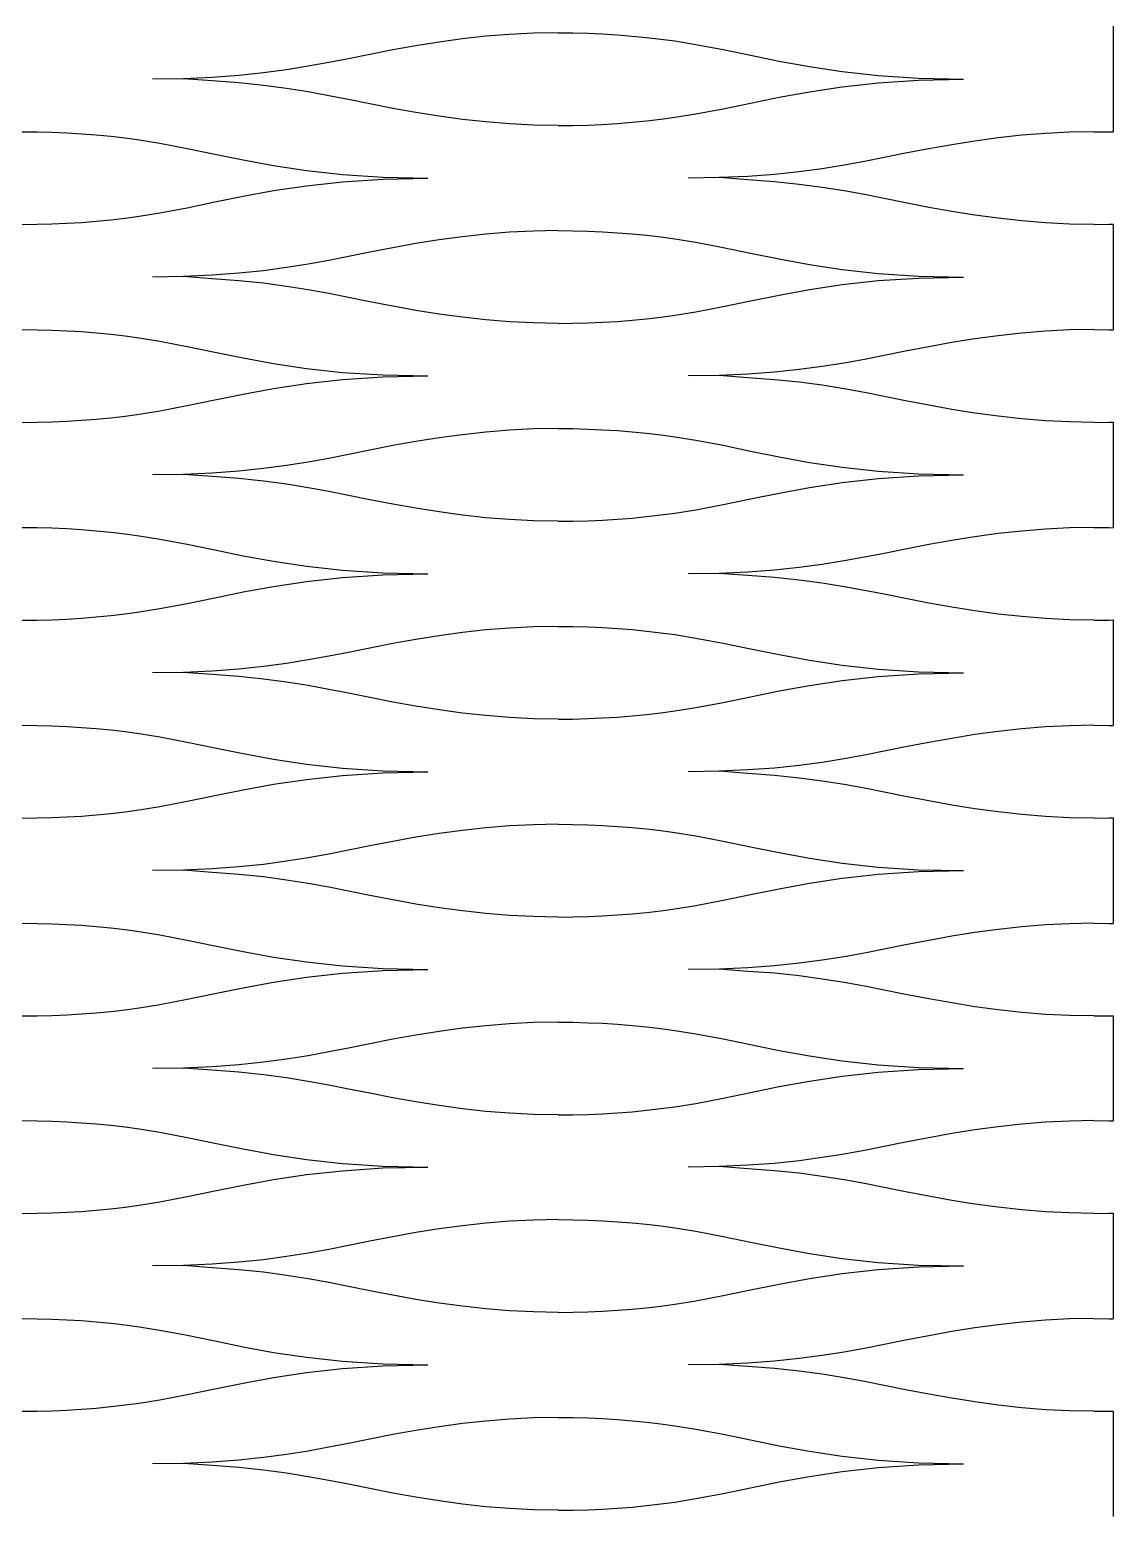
# Model space of a CAD drawing. Extents: x -52 to 52, y -74 to 74.
# Drawn here: x 26.18 to 52.47, y -36.59 to -0.6 of the extents above; entities that cross this region are included whole.
import ezdxf

# ---------------------------------------------------------------- set-up
doc = ezdxf.new("R2010")
doc.units = 0
doc.header["$MEASUREMENT"] = 0
doc.layers.get('0').update_dxf_attribs({"linetype": 'CONTINUOUS'})

msp = doc.modelspace()

# ---------------------------------------------------------------- linework, layer by layer
for p, q in [((37.826, -0.716), (37.251, -0.763)), ((38.408, -0.687), (37.826, -0.716)), ((39, -0.677), (38.408, -0.687)), ((39, -0.677), (39.361, -0.68)), ((39.361, -0.68), (39.722, -0.689)), ((39.722, -0.689), (40.082, -0.705)), ((40.082, -0.705), (40.44, -0.726)), ((52.473, -0.52), (52.473, -3.082)), ((35.554, -0.992), (34.993, -1.092)), ((36.117, -0.903), (35.554, -0.992)), ((36.682, -0.826), (36.117, -0.903)), ((37.251, -0.763), (36.682, -0.826)), ((40.44, -0.726), (40.795, -0.755)), ((40.795, -0.755), (41.146, -0.789)), ((41.146, -0.789), (41.494, -0.829)), ((41.494, -0.829), (41.837, -0.876)), ((41.837, -0.876), (42.341, -0.958)), ((42.341, -0.958), (43.004, -1.084)), ((33.439, -1.4), (32.939, -1.49)), ((33.917, -1.306), (33.439, -1.4)), ((34.431, -1.201), (33.917, -1.306)), ((34.993, -1.092), (34.431, -1.201)), ((43.004, -1.084), (43.672, -1.221)), ((43.672, -1.221), (44.364, -1.362)), ((44.364, -1.362), (45.099, -1.497)), ((29.913, -1.791), (29.161, -1.802)), ((30.608, -1.76), (29.913, -1.791)), ((30.608, -1.843), (29.913, -1.791)), ((31.252, -1.711), (30.608, -1.76)), ((31.852, -1.649), (31.252, -1.711)), ((32.412, -1.574), (31.852, -1.649)), ((32.939, -1.49), (32.412, -1.574)), ((45.099, -1.497), (45.895, -1.617)), ((45.895, -1.617), (46.771, -1.714)), ((46.771, -1.714), (47.746, -1.778)), ((47.746, -1.778), (48.839, -1.802)), ((31.252, -1.892), (30.608, -1.843)), ((31.852, -1.954), (31.252, -1.892)), ((32.412, -2.029), (31.852, -1.954)), ((32.939, -2.113), (32.412, -2.029)), ((33.439, -2.203), (32.939, -2.113)), ((44.364, -2.241), (45.099, -2.106)), ((45.099, -2.106), (45.895, -1.986)), ((45.895, -1.986), (46.771, -1.889)), ((46.771, -1.889), (47.746, -1.825)), ((47.746, -1.825), (48.839, -1.802)), ((33.917, -2.297), (33.439, -2.203)), ((34.431, -2.402), (33.917, -2.297)), ((34.993, -2.511), (34.431, -2.402)), ((35.554, -2.611), (34.993, -2.511)), ((43.004, -2.519), (43.672, -2.382)), ((43.672, -2.382), (44.364, -2.241)), ((36.117, -2.7), (35.554, -2.611)), ((36.682, -2.777), (36.117, -2.7)), ((37.251, -2.84), (36.682, -2.777)), ((37.826, -2.887), (37.251, -2.84)), ((40.082, -2.898), (40.44, -2.876)), ((40.44, -2.876), (40.795, -2.848)), ((40.795, -2.848), (41.146, -2.814)), ((41.146, -2.814), (41.494, -2.774)), ((41.494, -2.774), (41.837, -2.727)), ((41.837, -2.727), (42.341, -2.645)), ((42.341, -2.645), (43.004, -2.519)), ((26, -3.076), (26.361, -3.079)), ((26.361, -3.079), (26.722, -3.089)), ((26.722, -3.089), (27.082, -3.104)), ((27.082, -3.104), (27.44, -3.126)), ((27.44, -3.126), (27.795, -3.154)), ((27.795, -3.154), (28.146, -3.188)), ((28.146, -3.188), (28.494, -3.229)), ((28.494, -3.229), (28.837, -3.276)), ((38.408, -2.916), (37.826, -2.887)), ((39, -2.926), (38.408, -2.916)), ((39, -2.926), (39.361, -2.923)), ((39.361, -2.923), (39.722, -2.914)), ((39.722, -2.914), (40.082, -2.898)), ((49.682, -3.225), (49.117, -3.302)), ((50.251, -3.163), (49.682, -3.225)), ((50.826, -3.116), (50.251, -3.163)), ((51.408, -3.087), (50.826, -3.116)), ((52, -3.076), (51.408, -3.087)), ((52, -3.076), (52.361, -3.079)), ((52.361, -3.079), (52.473, -3.082)), ((28.837, -3.276), (29.341, -3.357)), ((29.341, -3.357), (30.004, -3.483)), ((30.004, -3.483), (30.672, -3.621)), ((47.993, -3.491), (47.431, -3.6)), ((48.554, -3.391), (47.993, -3.491)), ((49.117, -3.302), (48.554, -3.391)), ((30.672, -3.621), (31.364, -3.762)), ((31.364, -3.762), (32.099, -3.896)), ((32.099, -3.896), (32.895, -4.017)), ((45.939, -3.89), (45.412, -3.974)), ((46.439, -3.799), (45.939, -3.89)), ((46.917, -3.705), (46.439, -3.799)), ((47.431, -3.6), (46.917, -3.705)), ((32.895, -4.017), (33.771, -4.113)), ((32.895, -4.386), (33.771, -4.289)), ((33.771, -4.113), (34.746, -4.178)), ((33.771, -4.289), (34.746, -4.225)), ((34.746, -4.178), (35.839, -4.201)), ((34.746, -4.225), (35.839, -4.201)), ((42.913, -4.19), (42.161, -4.201)), ((43.608, -4.159), (42.913, -4.19)), ((43.608, -4.243), (42.913, -4.19)), ((44.252, -4.111), (43.608, -4.159)), ((44.252, -4.291), (43.608, -4.243)), ((44.852, -4.048), (44.252, -4.111)), ((44.852, -4.354), (44.252, -4.291)), ((45.412, -3.974), (44.852, -4.048)), ((30.672, -4.781), (31.364, -4.641)), ((31.364, -4.641), (32.099, -4.506)), ((32.099, -4.506), (32.895, -4.386)), ((45.412, -4.429), (44.852, -4.354)), ((45.939, -4.513), (45.412, -4.429)), ((46.439, -4.603), (45.939, -4.513)), ((46.917, -4.697), (46.439, -4.603)), ((29.341, -5.045), (30.004, -4.919)), ((30.004, -4.919), (30.672, -4.781)), ((47.431, -4.802), (46.917, -4.697)), ((47.993, -4.911), (47.431, -4.802)), ((48.554, -5.011), (47.993, -4.911)), ((49.117, -5.1), (48.554, -5.011)), ((26, -5.326), (26.361, -5.323)), ((26.361, -5.323), (26.722, -5.314)), ((26.722, -5.314), (27.082, -5.298)), ((27.082, -5.298), (27.44, -5.276)), ((27.44, -5.276), (27.795, -5.248)), ((27.795, -5.248), (28.146, -5.214)), ((28.146, -5.214), (28.494, -5.173)), ((28.494, -5.173), (28.837, -5.127)), ((28.837, -5.127), (29.341, -5.045)), ((49.682, -5.177), (49.117, -5.1)), ((50.251, -5.24), (49.682, -5.177)), ((50.826, -5.286), (50.251, -5.24)), ((51.408, -5.316), (50.826, -5.286)), ((52, -5.326), (51.408, -5.316)), ((52, -5.326), (52.361, -5.323)), ((52.361, -5.323), (52.473, -5.32)), ((52.473, -5.32), (52.473, -7.882)), ((36.117, -5.702), (35.554, -5.791)), ((36.682, -5.625), (36.117, -5.702)), ((37.251, -5.563), (36.682, -5.625)), ((37.826, -5.516), (37.251, -5.563)), ((38.408, -5.487), (37.826, -5.516)), ((39, -5.476), (38.408, -5.487)), ((39, -5.476), (39.361, -5.479)), ((39.361, -5.479), (39.722, -5.489)), ((39.722, -5.489), (40.082, -5.504)), ((40.082, -5.504), (40.44, -5.526)), ((40.44, -5.526), (40.795, -5.554)), ((40.795, -5.554), (41.146, -5.588)), ((41.146, -5.588), (41.494, -5.629)), ((41.494, -5.629), (41.837, -5.676)), ((41.837, -5.676), (42.341, -5.757)), ((42.341, -5.757), (43.004, -5.883)), ((33.917, -6.105), (33.439, -6.199)), ((34.431, -6), (33.917, -6.105)), ((34.993, -5.891), (34.431, -6)), ((35.554, -5.791), (34.993, -5.891)), ((43.004, -5.883), (43.672, -6.021)), ((43.672, -6.021), (44.364, -6.162)), ((31.852, -6.448), (31.252, -6.511)), ((32.412, -6.374), (31.852, -6.448)), ((32.939, -6.29), (32.412, -6.374)), ((33.439, -6.199), (32.939, -6.29)), ((44.364, -6.162), (45.099, -6.296)), ((45.099, -6.296), (45.895, -6.417)), ((45.895, -6.417), (46.771, -6.513)), ((29.913, -6.59), (29.161, -6.601)), ((30.608, -6.559), (29.913, -6.59)), ((30.608, -6.643), (29.913, -6.59)), ((31.252, -6.511), (30.608, -6.559)), ((31.252, -6.691), (30.608, -6.643)), ((31.852, -6.754), (31.252, -6.691)), ((32.412, -6.829), (31.852, -6.754)), ((32.939, -6.913), (32.412, -6.829)), ((45.099, -6.906), (45.895, -6.786)), ((45.895, -6.786), (46.771, -6.689)), ((46.771, -6.513), (47.746, -6.578)), ((46.771, -6.689), (47.746, -6.625)), ((47.746, -6.578), (48.839, -6.601)), ((47.746, -6.625), (48.839, -6.601)), ((33.439, -7.003), (32.939, -6.913)), ((33.917, -7.097), (33.439, -7.003)), ((34.431, -7.202), (33.917, -7.097)), ((43.004, -7.319), (43.672, -7.181)), ((43.672, -7.181), (44.364, -7.041)), ((44.364, -7.041), (45.099, -6.906)), ((34.993, -7.311), (34.431, -7.202)), ((35.554, -7.411), (34.993, -7.311)), ((36.117, -7.5), (35.554, -7.411)), ((36.682, -7.577), (36.117, -7.5)), ((41.494, -7.573), (41.837, -7.527)), ((41.837, -7.527), (42.341, -7.445)), ((42.341, -7.445), (43.004, -7.319)), ((26, -7.876), (26.361, -7.879)), ((26.361, -7.879), (26.722, -7.888)), ((26.722, -7.888), (27.082, -7.904)), ((27.082, -7.904), (27.44, -7.926)), ((37.251, -7.64), (36.682, -7.577)), ((37.826, -7.686), (37.251, -7.64)), ((38.408, -7.716), (37.826, -7.686)), ((39, -7.726), (38.408, -7.716)), ((39, -7.726), (39.361, -7.723)), ((39.361, -7.723), (39.722, -7.714)), ((39.722, -7.714), (40.082, -7.698)), ((40.082, -7.698), (40.44, -7.676)), ((40.44, -7.676), (40.795, -7.648)), ((40.795, -7.648), (41.146, -7.614)), ((41.146, -7.614), (41.494, -7.573)), ((50.826, -7.916), (50.251, -7.962)), ((51.408, -7.886), (50.826, -7.916)), ((52, -7.876), (51.408, -7.886)), ((52, -7.876), (52.361, -7.879)), ((52.361, -7.879), (52.473, -7.882)), ((27.44, -7.926), (27.795, -7.954)), ((27.795, -7.954), (28.146, -7.988)), ((28.146, -7.988), (28.494, -8.029)), ((28.494, -8.029), (28.837, -8.075)), ((28.837, -8.075), (29.341, -8.157)), ((29.341, -8.157), (30.004, -8.283)), ((48.554, -8.191), (47.993, -8.291)), ((49.117, -8.102), (48.554, -8.191)), ((49.682, -8.025), (49.117, -8.102)), ((50.251, -7.962), (49.682, -8.025)), ((30.004, -8.283), (30.672, -8.421)), ((30.672, -8.421), (31.364, -8.561)), ((31.364, -8.561), (32.099, -8.696)), ((46.439, -8.599), (45.939, -8.689)), ((46.917, -8.505), (46.439, -8.599)), ((47.431, -8.4), (46.917, -8.505)), ((47.993, -8.291), (47.431, -8.4)), ((32.099, -8.696), (32.895, -8.816)), ((32.895, -8.816), (33.771, -8.913)), ((33.771, -8.913), (34.746, -8.977)), ((34.746, -8.977), (35.839, -9.001)), ((42.913, -8.99), (42.161, -9.001)), ((43.608, -8.959), (42.913, -8.99)), ((43.608, -9.043), (42.913, -8.99)), ((44.252, -8.911), (43.608, -8.959)), ((44.852, -8.848), (44.252, -8.911)), ((45.412, -8.773), (44.852, -8.848)), ((45.939, -8.689), (45.412, -8.773)), ((31.364, -9.44), (32.099, -9.306)), ((32.099, -9.306), (32.895, -9.185)), ((32.895, -9.185), (33.771, -9.089)), ((33.771, -9.089), (34.746, -9.024)), ((34.746, -9.024), (35.839, -9.001)), ((44.252, -9.091), (43.608, -9.043)), ((44.852, -9.154), (44.252, -9.091)), ((45.412, -9.228), (44.852, -9.154)), ((45.939, -9.312), (45.412, -9.228)), ((46.439, -9.403), (45.939, -9.312)), ((30.004, -9.719), (30.672, -9.581)), ((30.672, -9.581), (31.364, -9.44)), ((46.917, -9.497), (46.439, -9.403)), ((47.431, -9.602), (46.917, -9.497)), ((47.993, -9.711), (47.431, -9.602)), ((48.554, -9.811), (47.993, -9.711)), ((27.082, -10.098), (27.44, -10.076)), ((27.44, -10.076), (27.795, -10.048)), ((27.795, -10.048), (28.146, -10.013)), ((28.146, -10.013), (28.494, -9.973)), ((28.494, -9.973), (28.837, -9.926)), ((28.837, -9.926), (29.341, -9.845)), ((29.341, -9.845), (30.004, -9.719)), ((49.117, -9.9), (48.554, -9.811)), ((49.682, -9.977), (49.117, -9.9)), ((50.251, -10.039), (49.682, -9.977)), ((50.826, -10.086), (50.251, -10.039)), ((26, -10.126), (26.361, -10.123)), ((26.361, -10.123), (26.722, -10.113)), ((26.722, -10.113), (27.082, -10.098)), ((36.682, -10.425), (36.117, -10.502)), ((37.251, -10.362), (36.682, -10.425)), ((37.826, -10.316), (37.251, -10.362)), ((38.408, -10.286), (37.826, -10.316)), ((39, -10.276), (38.408, -10.286)), ((39, -10.276), (39.361, -10.279)), ((39.361, -10.279), (39.722, -10.288)), ((39.722, -10.288), (40.082, -10.304)), ((40.082, -10.304), (40.44, -10.326)), ((40.44, -10.326), (40.795, -10.354)), ((40.795, -10.354), (41.146, -10.388)), ((41.146, -10.388), (41.494, -10.429)), ((41.494, -10.429), (41.837, -10.475)), ((51.408, -10.116), (50.826, -10.086)), ((52, -10.126), (51.408, -10.116)), ((52, -10.126), (52.361, -10.123)), ((52.361, -10.123), (52.473, -10.12)), ((52.473, -10.12), (52.473, -12.682)), ((34.993, -10.691), (34.431, -10.8)), ((35.554, -10.591), (34.993, -10.691)), ((36.117, -10.502), (35.554, -10.591)), ((41.837, -10.475), (42.341, -10.557)), ((42.341, -10.557), (43.004, -10.683)), ((43.004, -10.683), (43.672, -10.821)), ((32.939, -11.089), (32.412, -11.173)), ((33.439, -10.999), (32.939, -11.089)), ((33.917, -10.905), (33.439, -10.999)), ((34.431, -10.8), (33.917, -10.905)), ((43.672, -10.821), (44.364, -10.961)), ((44.364, -10.961), (45.099, -11.096)), ((45.099, -11.096), (45.895, -11.216)), ((29.913, -11.39), (29.161, -11.401)), ((30.608, -11.359), (29.913, -11.39)), ((30.608, -11.443), (29.913, -11.39)), ((31.252, -11.311), (30.608, -11.359)), ((31.252, -11.491), (30.608, -11.443)), ((31.852, -11.248), (31.252, -11.311)), ((31.852, -11.554), (31.252, -11.491)), ((32.412, -11.173), (31.852, -11.248)), ((45.895, -11.216), (46.771, -11.313)), ((45.895, -11.585), (46.771, -11.489)), ((46.771, -11.313), (47.746, -11.377)), ((46.771, -11.489), (47.746, -11.424)), ((47.746, -11.377), (48.839, -11.401)), ((47.746, -11.424), (48.839, -11.401)), ((32.412, -11.628), (31.852, -11.554)), ((32.939, -11.712), (32.412, -11.628)), ((33.439, -11.803), (32.939, -11.712)), ((33.917, -11.897), (33.439, -11.803)), ((43.672, -11.981), (44.364, -11.84)), ((44.364, -11.84), (45.099, -11.706)), ((45.099, -11.706), (45.895, -11.585)), ((34.431, -12.002), (33.917, -11.897)), ((34.993, -12.111), (34.431, -12.002)), ((35.554, -12.211), (34.993, -12.111)), ((36.117, -12.3), (35.554, -12.211)), ((42.341, -12.245), (43.004, -12.119)), ((43.004, -12.119), (43.672, -11.981)), ((36.682, -12.377), (36.117, -12.3)), ((37.251, -12.439), (36.682, -12.377)), ((37.826, -12.486), (37.251, -12.439)), ((38.408, -12.516), (37.826, -12.486)), ((39, -12.526), (38.408, -12.516)), ((39, -12.526), (39.361, -12.523)), ((39.361, -12.523), (39.722, -12.513)), ((39.722, -12.513), (40.082, -12.498)), ((40.082, -12.498), (40.44, -12.476)), ((40.44, -12.476), (40.795, -12.448)), ((40.795, -12.448), (41.146, -12.413)), ((41.146, -12.413), (41.494, -12.373)), ((41.494, -12.373), (41.837, -12.326)), ((41.837, -12.326), (42.341, -12.245)), ((26, -12.676), (26.361, -12.679)), ((26.361, -12.679), (26.722, -12.688)), ((26.722, -12.688), (27.082, -12.704)), ((27.082, -12.704), (27.44, -12.726)), ((27.44, -12.726), (27.795, -12.754)), ((27.795, -12.754), (28.146, -12.788)), ((28.146, -12.788), (28.494, -12.828)), ((28.494, -12.828), (28.837, -12.875)), ((28.837, -12.875), (29.341, -12.957)), ((49.117, -12.902), (48.554, -12.991)), ((49.682, -12.825), (49.117, -12.902)), ((50.251, -12.762), (49.682, -12.825)), ((50.826, -12.715), (50.251, -12.762)), ((51.408, -12.686), (50.826, -12.715)), ((52, -12.676), (51.408, -12.686)), ((52, -12.676), (52.361, -12.679)), ((52.361, -12.679), (52.473, -12.682)), ((29.341, -12.957), (30.004, -13.083)), ((30.004, -13.083), (30.672, -13.22)), ((30.672, -13.22), (31.364, -13.361)), ((46.917, -13.305), (46.439, -13.399)), ((47.431, -13.2), (46.917, -13.305)), ((47.993, -13.091), (47.431, -13.2)), ((48.554, -12.991), (47.993, -13.091)), ((31.364, -13.361), (32.099, -13.496)), ((32.099, -13.496), (32.895, -13.616)), ((32.895, -13.616), (33.771, -13.713)), ((44.852, -13.648), (44.252, -13.711)), ((45.412, -13.573), (44.852, -13.648)), ((45.939, -13.489), (45.412, -13.573)), ((46.439, -13.399), (45.939, -13.489)), ((32.099, -14.105), (32.895, -13.985)), ((32.895, -13.985), (33.771, -13.888)), ((33.771, -13.713), (34.746, -13.777)), ((33.771, -13.888), (34.746, -13.824)), ((34.746, -13.777), (35.839, -13.801)), ((34.746, -13.824), (35.839, -13.801)), ((42.913, -13.79), (42.161, -13.801)), ((43.608, -13.759), (42.913, -13.79)), ((43.608, -13.842), (42.913, -13.79)), ((44.252, -13.711), (43.608, -13.759)), ((44.252, -13.891), (43.608, -13.842)), ((44.852, -13.953), (44.252, -13.891)), ((45.412, -14.028), (44.852, -13.953)), ((45.939, -14.112), (45.412, -14.028)), ((30.004, -14.518), (30.672, -14.381)), ((30.672, -14.381), (31.364, -14.24)), ((31.364, -14.24), (32.099, -14.105)), ((46.439, -14.202), (45.939, -14.112)), ((46.917, -14.296), (46.439, -14.202)), ((47.431, -14.401), (46.917, -14.296)), ((28.494, -14.773), (28.837, -14.726)), ((28.837, -14.726), (29.341, -14.644)), ((29.341, -14.644), (30.004, -14.518)), ((47.993, -14.51), (47.431, -14.401)), ((48.554, -14.61), (47.993, -14.51)), ((49.117, -14.699), (48.554, -14.61)), ((49.682, -14.776), (49.117, -14.699)), ((26, -14.925), (26.361, -14.922)), ((26.361, -14.922), (26.722, -14.913)), ((26.722, -14.913), (27.082, -14.897)), ((27.082, -14.897), (27.44, -14.876)), ((27.44, -14.876), (27.795, -14.847)), ((27.795, -14.847), (28.146, -14.813)), ((28.146, -14.813), (28.494, -14.773)), ((38.408, -15.086), (37.826, -15.115)), ((39, -15.076), (38.408, -15.086)), ((39, -15.076), (39.361, -15.079)), ((39.361, -15.079), (39.722, -15.088)), ((39.722, -15.088), (40.082, -15.104)), ((40.082, -15.104), (40.44, -15.126)), ((50.251, -14.839), (49.682, -14.776)), ((50.826, -14.886), (50.251, -14.839)), ((51.408, -14.915), (50.826, -14.886)), ((52, -14.925), (51.408, -14.915)), ((52, -14.925), (52.361, -14.922)), ((52.361, -14.922), (52.473, -14.919)), ((52.473, -14.919), (52.473, -17.481)), ((35.554, -15.391), (34.993, -15.491)), ((36.117, -15.302), (35.554, -15.391)), ((36.682, -15.225), (36.117, -15.302)), ((37.251, -15.162), (36.682, -15.225)), ((37.826, -15.115), (37.251, -15.162)), ((40.44, -15.126), (40.795, -15.154)), ((40.795, -15.154), (41.146, -15.188)), ((41.146, -15.188), (41.494, -15.228)), ((41.494, -15.228), (41.837, -15.275)), ((41.837, -15.275), (42.341, -15.357)), ((42.341, -15.357), (43.004, -15.483)), ((33.439, -15.799), (32.939, -15.889)), ((33.917, -15.705), (33.439, -15.799)), ((34.431, -15.6), (33.917, -15.705)), ((34.993, -15.491), (34.431, -15.6)), ((43.004, -15.483), (43.672, -15.62)), ((43.672, -15.62), (44.364, -15.761)), ((44.364, -15.761), (45.099, -15.896)), ((29.913, -16.19), (29.161, -16.201)), ((30.608, -16.159), (29.913, -16.19)), ((30.608, -16.242), (29.913, -16.19)), ((31.252, -16.111), (30.608, -16.159)), ((31.852, -16.048), (31.252, -16.111)), ((32.412, -15.973), (31.852, -16.048)), ((32.939, -15.889), (32.412, -15.973)), ((45.099, -15.896), (45.895, -16.016)), ((45.895, -16.016), (46.771, -16.113)), ((46.771, -16.113), (47.746, -16.177)), ((47.746, -16.177), (48.839, -16.201)), ((31.252, -16.291), (30.608, -16.242)), ((31.852, -16.353), (31.252, -16.291)), ((32.412, -16.428), (31.852, -16.353)), ((32.939, -16.512), (32.412, -16.428)), ((33.439, -16.602), (32.939, -16.512)), ((44.364, -16.64), (45.099, -16.505)), ((45.099, -16.505), (45.895, -16.385)), ((45.895, -16.385), (46.771, -16.288)), ((46.771, -16.288), (47.746, -16.224)), ((47.746, -16.224), (48.839, -16.201)), ((33.917, -16.696), (33.439, -16.602)), ((34.431, -16.801), (33.917, -16.696)), ((34.993, -16.91), (34.431, -16.801)), ((35.554, -17.01), (34.993, -16.91)), ((43.004, -16.918), (43.672, -16.781)), ((43.672, -16.781), (44.364, -16.64)), ((36.117, -17.099), (35.554, -17.01)), ((36.682, -17.176), (36.117, -17.099)), ((37.251, -17.239), (36.682, -17.176)), ((37.826, -17.286), (37.251, -17.239)), ((40.44, -17.276), (40.795, -17.247)), ((40.795, -17.247), (41.146, -17.213)), ((41.146, -17.213), (41.494, -17.173)), ((41.494, -17.173), (41.837, -17.126)), ((41.837, -17.126), (42.341, -17.044)), ((42.341, -17.044), (43.004, -16.918)), ((26, -17.475), (26.361, -17.479)), ((26.361, -17.479), (26.722, -17.488)), ((26.722, -17.488), (27.082, -17.503)), ((27.082, -17.503), (27.44, -17.525)), ((27.44, -17.525), (27.795, -17.553)), ((27.795, -17.553), (28.146, -17.587)), ((28.146, -17.587), (28.494, -17.628)), ((28.494, -17.628), (28.837, -17.675)), ((38.408, -17.315), (37.826, -17.286)), ((39, -17.325), (38.408, -17.315)), ((39, -17.325), (39.361, -17.322)), ((39.361, -17.322), (39.722, -17.313)), ((39.722, -17.313), (40.082, -17.297)), ((40.082, -17.297), (40.44, -17.276)), ((49.682, -17.625), (49.117, -17.701)), ((50.251, -17.562), (49.682, -17.625)), ((50.826, -17.515), (50.251, -17.562)), ((51.408, -17.486), (50.826, -17.515)), ((52, -17.475), (51.408, -17.486)), ((52, -17.475), (52.361, -17.479)), ((52.361, -17.479), (52.473, -17.481)), ((28.837, -17.675), (29.341, -17.756)), ((29.341, -17.756), (30.004, -17.882)), ((30.004, -17.882), (30.672, -18.02)), ((47.993, -17.89), (47.431, -17.999)), ((48.554, -17.791), (47.993, -17.89)), ((49.117, -17.701), (48.554, -17.791)), ((30.672, -18.02), (31.364, -18.161)), ((31.364, -18.161), (32.099, -18.295)), ((32.099, -18.295), (32.895, -18.416)), ((45.939, -18.289), (45.412, -18.373)), ((46.439, -18.198), (45.939, -18.289)), ((46.917, -18.104), (46.439, -18.198)), ((47.431, -17.999), (46.917, -18.104)), ((32.895, -18.416), (33.771, -18.512)), ((32.895, -18.785), (33.771, -18.688)), ((33.771, -18.512), (34.746, -18.577)), ((33.771, -18.688), (34.746, -18.624)), ((34.746, -18.577), (35.839, -18.6)), ((34.746, -18.624), (35.839, -18.6)), ((42.913, -18.589), (42.161, -18.6)), ((43.608, -18.558), (42.913, -18.589)), ((43.608, -18.642), (42.913, -18.589)), ((44.252, -18.51), (43.608, -18.558)), ((44.252, -18.69), (43.608, -18.642)), ((44.852, -18.447), (44.252, -18.51)), ((44.852, -18.753), (44.252, -18.69)), ((45.412, -18.373), (44.852, -18.447)), ((30.672, -19.18), (31.364, -19.04)), ((31.364, -19.04), (32.099, -18.905)), ((32.099, -18.905), (32.895, -18.785)), ((45.412, -18.828), (44.852, -18.753)), ((45.939, -18.912), (45.412, -18.828)), ((46.439, -19.002), (45.939, -18.912)), ((46.917, -19.096), (46.439, -19.002)), ((29.341, -19.444), (30.004, -19.318)), ((30.004, -19.318), (30.672, -19.18)), ((47.431, -19.201), (46.917, -19.096)), ((47.993, -19.31), (47.431, -19.201)), ((48.554, -19.41), (47.993, -19.31)), ((49.117, -19.499), (48.554, -19.41)), ((26, -19.725), (26.361, -19.722)), ((26.361, -19.722), (26.722, -19.713)), ((26.722, -19.713), (27.082, -19.697)), ((27.082, -19.697), (27.44, -19.675)), ((27.44, -19.675), (27.795, -19.647)), ((27.795, -19.647), (28.146, -19.613)), ((28.146, -19.613), (28.494, -19.572)), ((28.494, -19.572), (28.837, -19.526)), ((28.837, -19.526), (29.341, -19.444)), ((49.682, -19.576), (49.117, -19.499)), ((50.251, -19.639), (49.682, -19.576)), ((50.826, -19.686), (50.251, -19.639)), ((51.408, -19.715), (50.826, -19.686)), ((52, -19.725), (51.408, -19.715)), ((52, -19.725), (52.361, -19.722)), ((52.361, -19.722), (52.473, -19.719)), ((52.473, -19.719), (52.473, -22.281)), ((36.117, -20.101), (35.554, -20.191)), ((36.682, -20.025), (36.117, -20.101)), ((37.251, -19.962), (36.682, -20.025)), ((37.826, -19.915), (37.251, -19.962)), ((38.408, -19.886), (37.826, -19.915)), ((39, -19.875), (38.408, -19.886)), ((39, -19.875), (39.361, -19.879)), ((39.361, -19.879), (39.722, -19.888)), ((39.722, -19.888), (40.082, -19.903)), ((40.082, -19.903), (40.44, -19.925)), ((40.44, -19.925), (40.795, -19.953)), ((40.795, -19.953), (41.146, -19.987)), ((41.146, -19.987), (41.494, -20.028)), ((41.494, -20.028), (41.837, -20.075)), ((41.837, -20.075), (42.341, -20.156)), ((33.917, -20.504), (33.439, -20.598)), ((34.431, -20.399), (33.917, -20.504)), ((34.993, -20.29), (34.431, -20.399)), ((35.554, -20.191), (34.993, -20.29)), ((42.341, -20.156), (43.004, -20.282)), ((43.004, -20.282), (43.672, -20.42)), ((43.672, -20.42), (44.364, -20.561)), ((31.852, -20.847), (31.252, -20.91)), ((32.412, -20.773), (31.852, -20.847)), ((32.939, -20.689), (32.412, -20.773)), ((33.439, -20.598), (32.939, -20.689)), ((44.364, -20.561), (45.099, -20.695)), ((45.099, -20.695), (45.895, -20.816)), ((45.895, -20.816), (46.771, -20.912)), ((29.913, -20.989), (29.161, -21)), ((30.608, -20.958), (29.913, -20.989)), ((30.608, -21.042), (29.913, -20.989)), ((31.252, -20.91), (30.608, -20.958)), ((31.252, -21.09), (30.608, -21.042)), ((31.852, -21.153), (31.252, -21.09)), ((32.412, -21.228), (31.852, -21.153)), ((32.939, -21.312), (32.412, -21.228)), ((45.099, -21.305), (45.895, -21.185)), ((45.895, -21.185), (46.771, -21.088)), ((46.771, -20.912), (47.746, -20.977)), ((46.771, -21.088), (47.746, -21.024)), ((47.746, -20.977), (48.839, -21)), ((47.746, -21.024), (48.839, -21)), ((33.439, -21.402), (32.939, -21.312)), ((33.917, -21.496), (33.439, -21.402)), ((34.431, -21.601), (33.917, -21.496)), ((43.004, -21.718), (43.672, -21.58)), ((43.672, -21.58), (44.364, -21.44)), ((44.364, -21.44), (45.099, -21.305)), ((34.993, -21.71), (34.431, -21.601)), ((35.554, -21.81), (34.993, -21.71)), ((36.117, -21.899), (35.554, -21.81)), ((36.682, -21.976), (36.117, -21.899)), ((41.494, -21.972), (41.837, -21.926)), ((41.837, -21.926), (42.341, -21.844)), ((42.341, -21.844), (43.004, -21.718)), ((26, -22.275), (26.361, -22.278)), ((26.361, -22.278), (26.722, -22.288)), ((26.722, -22.288), (27.082, -22.303)), ((27.082, -22.303), (27.44, -22.325)), ((37.251, -22.039), (36.682, -21.976)), ((37.826, -22.086), (37.251, -22.039)), ((38.408, -22.115), (37.826, -22.086)), ((39, -22.125), (38.408, -22.115)), ((39, -22.125), (39.361, -22.122)), ((39.361, -22.122), (39.722, -22.113)), ((39.722, -22.113), (40.082, -22.097)), ((40.082, -22.097), (40.44, -22.075)), ((40.44, -22.075), (40.795, -22.047)), ((40.795, -22.047), (41.146, -22.013)), ((41.146, -22.013), (41.494, -21.972)), ((51.408, -22.286), (50.826, -22.315)), ((52, -22.275), (51.408, -22.286)), ((52, -22.275), (52.361, -22.279)), ((52.361, -22.279), (52.473, -22.281)), ((27.44, -22.325), (27.795, -22.353)), ((27.795, -22.353), (28.146, -22.387)), ((28.146, -22.387), (28.494, -22.428)), ((28.494, -22.428), (28.837, -22.474)), ((28.837, -22.474), (29.341, -22.556)), ((29.341, -22.556), (30.004, -22.682)), ((48.554, -22.591), (47.993, -22.69)), ((49.117, -22.501), (48.554, -22.591)), ((49.682, -22.425), (49.117, -22.501)), ((50.251, -22.362), (49.682, -22.425)), ((50.826, -22.315), (50.251, -22.362)), ((30.004, -22.682), (30.672, -22.82)), ((30.672, -22.82), (31.364, -22.96)), ((31.364, -22.96), (32.099, -23.095)), ((46.439, -22.998), (45.939, -23.089)), ((46.917, -22.904), (46.439, -22.998)), ((47.431, -22.799), (46.917, -22.904)), ((47.993, -22.69), (47.431, -22.799)), ((32.099, -23.095), (32.895, -23.215)), ((32.895, -23.215), (33.771, -23.312)), ((33.771, -23.312), (34.746, -23.376)), ((34.746, -23.376), (35.839, -23.4)), ((42.913, -23.389), (42.161, -23.4)), ((43.608, -23.358), (42.913, -23.389)), ((43.608, -23.442), (42.913, -23.389)), ((44.252, -23.31), (43.608, -23.358)), ((44.852, -23.247), (44.252, -23.31)), ((45.412, -23.173), (44.852, -23.247)), ((45.939, -23.089), (45.412, -23.173)), ((31.364, -23.839), (32.099, -23.705)), ((32.099, -23.705), (32.895, -23.585)), ((32.895, -23.585), (33.771, -23.488)), ((33.771, -23.488), (34.746, -23.423)), ((34.746, -23.423), (35.839, -23.4)), ((44.252, -23.49), (43.608, -23.442)), ((44.852, -23.553), (44.252, -23.49)), ((45.412, -23.628), (44.852, -23.553)), ((45.939, -23.712), (45.412, -23.628)), ((46.439, -23.802), (45.939, -23.712)), ((30.004, -24.118), (30.672, -23.98)), ((30.672, -23.98), (31.364, -23.839)), ((46.917, -23.896), (46.439, -23.802)), ((47.431, -24.001), (46.917, -23.896)), ((47.993, -24.11), (47.431, -24.001)), ((48.554, -24.21), (47.993, -24.11)), ((27.44, -24.475), (27.795, -24.447)), ((27.795, -24.447), (28.146, -24.413)), ((28.146, -24.413), (28.494, -24.372)), ((28.494, -24.372), (28.837, -24.325)), ((28.837, -24.325), (29.341, -24.244)), ((29.341, -24.244), (30.004, -24.118)), ((49.117, -24.299), (48.554, -24.21)), ((49.682, -24.376), (49.117, -24.299)), ((50.251, -24.439), (49.682, -24.376)), ((50.826, -24.486), (50.251, -24.439)), ((26, -24.525), (26.361, -24.522)), ((26.361, -24.522), (26.722, -24.512)), ((26.722, -24.512), (27.082, -24.497)), ((27.082, -24.497), (27.44, -24.475)), ((36.682, -24.824), (36.117, -24.901)), ((37.251, -24.762), (36.682, -24.824)), ((37.826, -24.715), (37.251, -24.762)), ((38.408, -24.685), (37.826, -24.715)), ((39, -24.675), (38.408, -24.685)), ((39, -24.675), (39.361, -24.678)), ((39.361, -24.678), (39.722, -24.688)), ((39.722, -24.688), (40.082, -24.703)), ((40.082, -24.703), (40.44, -24.725)), ((40.44, -24.725), (40.795, -24.753)), ((40.795, -24.753), (41.146, -24.787)), ((41.146, -24.787), (41.494, -24.828)), ((41.494, -24.828), (41.837, -24.874)), ((51.408, -24.515), (50.826, -24.486)), ((52, -24.525), (51.408, -24.515)), ((52, -24.525), (52.361, -24.522)), ((52.361, -24.522), (52.473, -24.519)), ((52.473, -24.519), (52.473, -27.07)), ((34.993, -25.09), (34.431, -25.199)), ((35.554, -24.99), (34.993, -25.09)), ((36.117, -24.901), (35.554, -24.99)), ((41.837, -24.874), (42.341, -24.956)), ((42.341, -24.956), (43.004, -25.082)), ((43.004, -25.082), (43.672, -25.22)), ((32.939, -25.489), (32.412, -25.572)), ((33.439, -25.398), (32.939, -25.489)), ((33.917, -25.304), (33.439, -25.398)), ((34.431, -25.199), (33.917, -25.304)), ((43.672, -25.22), (44.364, -25.36)), ((44.364, -25.36), (45.099, -25.495)), ((45.099, -25.495), (45.895, -25.615)), ((29.913, -25.789), (29.161, -25.8)), ((30.608, -25.758), (29.913, -25.789)), ((30.608, -25.842), (29.913, -25.789)), ((31.252, -25.71), (30.608, -25.758)), ((31.252, -25.89), (30.608, -25.842)), ((31.852, -25.647), (31.252, -25.71)), ((31.852, -25.953), (31.252, -25.89)), ((32.412, -25.572), (31.852, -25.647)), ((45.895, -25.615), (46.771, -25.712)), ((45.895, -25.985), (46.771, -25.888)), ((46.771, -25.712), (47.746, -25.776)), ((46.771, -25.888), (47.746, -25.823)), ((47.746, -25.776), (48.839, -25.8)), ((47.746, -25.823), (48.839, -25.8)), ((32.412, -26.027), (31.852, -25.953)), ((32.939, -26.111), (32.412, -26.027)), ((33.439, -26.202), (32.939, -26.111)), ((33.917, -26.296), (33.439, -26.202)), ((43.672, -26.38), (44.364, -26.239)), ((44.364, -26.239), (45.099, -26.105)), ((45.099, -26.105), (45.895, -25.985)), ((34.431, -26.401), (33.917, -26.296)), ((34.993, -26.51), (34.431, -26.401)), ((35.554, -26.61), (34.993, -26.51)), ((36.117, -26.699), (35.554, -26.61)), ((42.341, -26.644), (43.004, -26.518)), ((43.004, -26.518), (43.672, -26.38)), ((36.682, -26.776), (36.117, -26.699)), ((37.251, -26.838), (36.682, -26.776)), ((37.826, -26.885), (37.251, -26.838)), ((38.408, -26.915), (37.826, -26.885)), ((39, -26.925), (38.408, -26.915)), ((39, -26.925), (39.361, -26.922)), ((39.361, -26.922), (39.722, -26.912)), ((39.722, -26.912), (40.082, -26.897)), ((40.082, -26.897), (40.44, -26.875)), ((40.44, -26.875), (40.795, -26.847)), ((40.795, -26.847), (41.146, -26.813)), ((41.146, -26.813), (41.494, -26.772)), ((41.494, -26.772), (41.837, -26.725)), ((41.837, -26.725), (42.341, -26.644)), ((26, -27.064), (26.361, -27.067)), ((26.361, -27.067), (26.722, -27.076)), ((26.722, -27.076), (27.082, -27.092)), ((27.082, -27.092), (27.44, -27.114)), ((27.44, -27.114), (27.795, -27.142)), ((27.795, -27.142), (28.146, -27.176)), ((28.146, -27.176), (28.494, -27.216)), ((28.494, -27.216), (28.837, -27.263)), ((28.837, -27.263), (29.341, -27.345)), ((29.341, -27.345), (30.004, -27.471)), ((49.117, -27.29), (48.554, -27.379)), ((49.682, -27.213), (49.117, -27.29)), ((50.251, -27.15), (49.682, -27.213)), ((50.826, -27.103), (50.251, -27.15)), ((51.408, -27.074), (50.826, -27.103)), ((52, -27.064), (51.408, -27.074)), ((52, -27.064), (52.361, -27.067)), ((52.361, -27.067), (52.473, -27.07)), ((30.004, -27.471), (30.672, -27.608)), ((30.672, -27.608), (31.364, -27.749)), ((46.917, -27.693), (46.439, -27.787)), ((47.431, -27.588), (46.917, -27.693)), ((47.993, -27.479), (47.431, -27.588)), ((48.554, -27.379), (47.993, -27.479)), ((31.364, -27.749), (32.099, -27.884)), ((32.099, -27.884), (32.895, -28.004)), ((32.895, -28.004), (33.771, -28.101)), ((44.852, -28.036), (44.252, -28.099)), ((45.412, -27.961), (44.852, -28.036)), ((45.939, -27.877), (45.412, -27.961)), ((46.439, -27.787), (45.939, -27.877)), ((32.099, -28.493), (32.895, -28.373)), ((32.895, -28.373), (33.771, -28.277)), ((33.771, -28.101), (34.746, -28.165)), ((33.771, -28.277), (34.746, -28.212)), ((34.746, -28.165), (35.839, -28.189)), ((34.746, -28.212), (35.839, -28.189)), ((42.913, -28.178), (42.161, -28.189)), ((43.608, -28.147), (42.913, -28.178)), ((43.608, -28.23), (42.913, -28.178)), ((44.252, -28.099), (43.608, -28.147)), ((44.252, -28.279), (43.608, -28.23)), ((44.852, -28.341), (44.252, -28.279)), ((45.412, -28.416), (44.852, -28.341)), ((45.939, -28.5), (45.412, -28.416)), ((30.004, -28.907), (30.672, -28.769)), ((30.672, -28.769), (31.364, -28.628)), ((31.364, -28.628), (32.099, -28.493)), ((46.439, -28.59), (45.939, -28.5)), ((46.917, -28.685), (46.439, -28.59)), ((47.431, -28.789), (46.917, -28.685)), ((28.494, -29.161), (28.837, -29.114)), ((28.837, -29.114), (29.341, -29.033)), ((29.341, -29.033), (30.004, -28.907)), ((47.993, -28.898), (47.431, -28.789)), ((48.554, -28.998), (47.993, -28.898)), ((49.117, -29.088), (48.554, -28.998)), ((49.682, -29.164), (49.117, -29.088)), ((26, -29.314), (26.361, -29.31)), ((26.361, -29.31), (26.722, -29.301)), ((26.722, -29.301), (27.082, -29.285)), ((27.082, -29.285), (27.44, -29.264)), ((27.44, -29.264), (27.795, -29.236)), ((27.795, -29.236), (28.146, -29.201)), ((28.146, -29.201), (28.494, -29.161)), ((37.826, -29.503), (37.251, -29.55)), ((38.408, -29.474), (37.826, -29.503)), ((39, -29.464), (38.408, -29.474)), ((39, -29.464), (39.361, -29.467)), ((39.361, -29.467), (39.722, -29.476)), ((39.722, -29.476), (40.082, -29.492)), ((40.082, -29.492), (40.44, -29.514)), ((50.251, -29.227), (49.682, -29.164)), ((50.826, -29.274), (50.251, -29.227)), ((51.408, -29.303), (50.826, -29.274)), ((52, -29.314), (51.408, -29.303)), ((52, -29.314), (52.361, -29.31)), ((52.361, -29.31), (52.473, -29.307)), ((52.473, -29.307), (52.473, -31.87)), ((35.554, -29.779), (34.993, -29.879)), ((36.117, -29.69), (35.554, -29.779)), ((36.682, -29.613), (36.117, -29.69)), ((37.251, -29.55), (36.682, -29.613)), ((40.44, -29.514), (40.795, -29.542)), ((40.795, -29.542), (41.146, -29.576)), ((41.146, -29.576), (41.494, -29.616)), ((41.494, -29.616), (41.837, -29.663)), ((41.837, -29.663), (42.341, -29.745)), ((42.341, -29.745), (43.004, -29.871)), ((33.439, -30.187), (32.939, -30.277)), ((33.917, -30.093), (33.439, -30.187)), ((34.431, -29.988), (33.917, -30.093)), ((34.993, -29.879), (34.431, -29.988)), ((43.004, -29.871), (43.672, -30.008)), ((43.672, -30.008), (44.364, -30.149)), ((44.364, -30.149), (45.099, -30.284)), ((29.913, -30.578), (29.161, -30.589)), ((30.608, -30.547), (29.913, -30.578)), ((30.608, -30.63), (29.913, -30.578)), ((31.252, -30.499), (30.608, -30.547)), ((31.852, -30.436), (31.252, -30.499)), ((32.412, -30.361), (31.852, -30.436)), ((32.939, -30.277), (32.412, -30.361)), ((45.099, -30.284), (45.895, -30.404)), ((45.895, -30.404), (46.771, -30.501)), ((46.771, -30.501), (47.746, -30.565)), ((47.746, -30.565), (48.839, -30.589)), ((47.746, -30.612), (48.839, -30.589)), ((31.252, -30.679), (30.608, -30.63)), ((31.852, -30.741), (31.252, -30.679)), ((32.412, -30.816), (31.852, -30.741)), ((32.939, -30.9), (32.412, -30.816)), ((33.439, -30.99), (32.939, -30.9)), ((44.364, -31.028), (45.099, -30.893)), ((45.099, -30.893), (45.895, -30.773)), ((45.895, -30.773), (46.771, -30.677)), ((46.771, -30.677), (47.746, -30.612)), ((33.917, -31.085), (33.439, -30.99)), ((34.431, -31.189), (33.917, -31.085)), ((34.993, -31.298), (34.431, -31.189)), ((35.554, -31.398), (34.993, -31.298)), ((42.341, -31.433), (43.004, -31.307)), ((43.004, -31.307), (43.672, -31.169)), ((43.672, -31.169), (44.364, -31.028)), ((36.117, -31.488), (35.554, -31.398)), ((36.682, -31.564), (36.117, -31.488)), ((37.251, -31.627), (36.682, -31.564)), ((37.826, -31.674), (37.251, -31.627)), ((40.082, -31.685), (40.44, -31.664)), ((40.44, -31.664), (40.795, -31.636)), ((40.795, -31.636), (41.146, -31.601)), ((41.146, -31.601), (41.494, -31.561)), ((41.494, -31.561), (41.837, -31.514)), ((41.837, -31.514), (42.341, -31.433)), ((26, -31.864), (26.361, -31.867)), ((26.361, -31.867), (26.722, -31.876)), ((26.722, -31.876), (27.082, -31.892)), ((27.082, -31.892), (27.44, -31.913)), ((27.44, -31.913), (27.795, -31.941)), ((27.795, -31.941), (28.146, -31.976)), ((28.146, -31.976), (28.494, -32.016)), ((28.494, -32.016), (28.837, -32.063)), ((38.408, -31.703), (37.826, -31.674)), ((39, -31.714), (38.408, -31.703)), ((39, -31.714), (39.361, -31.71)), ((39.361, -31.71), (39.722, -31.701)), ((39.722, -31.701), (40.082, -31.685)), ((49.682, -32.013), (49.117, -32.089)), ((50.251, -31.95), (49.682, -32.013)), ((50.826, -31.903), (50.251, -31.95)), ((51.408, -31.874), (50.826, -31.903)), ((52, -31.864), (51.408, -31.874)), ((52, -31.864), (52.361, -31.867)), ((52.361, -31.867), (52.473, -31.87)), ((28.837, -32.063), (29.341, -32.144)), ((29.341, -32.144), (30.004, -32.27)), ((30.004, -32.27), (30.672, -32.408)), ((47.431, -32.388), (46.917, -32.493)), ((47.993, -32.279), (47.431, -32.388)), ((48.554, -32.179), (47.993, -32.279)), ((49.117, -32.089), (48.554, -32.179)), ((30.672, -32.408), (31.364, -32.549)), ((31.364, -32.549), (32.099, -32.684)), ((32.099, -32.684), (32.895, -32.804)), ((45.939, -32.677), (45.412, -32.761)), ((46.439, -32.587), (45.939, -32.677)), ((46.917, -32.493), (46.439, -32.587)), ((32.895, -32.804), (33.771, -32.9)), ((32.895, -33.173), (33.771, -33.076)), ((33.771, -32.9), (34.746, -32.965)), ((33.771, -33.076), (34.746, -33.012)), ((34.746, -32.965), (35.839, -32.988)), ((34.746, -33.012), (35.839, -32.988)), ((42.913, -32.977), (42.161, -32.988)), ((43.608, -32.947), (42.913, -32.977)), ((43.608, -33.03), (42.913, -32.977)), ((44.252, -32.898), (43.608, -32.947)), ((44.252, -33.078), (43.608, -33.03)), ((44.852, -32.836), (44.252, -32.898)), ((44.852, -33.141), (44.252, -33.078)), ((45.412, -32.761), (44.852, -32.836)), ((30.672, -33.569), (31.364, -33.428)), ((31.364, -33.428), (32.099, -33.293)), ((32.099, -33.293), (32.895, -33.173)), ((45.412, -33.216), (44.852, -33.141)), ((45.939, -33.3), (45.412, -33.216)), ((46.439, -33.39), (45.939, -33.3)), ((46.917, -33.484), (46.439, -33.39)), ((29.341, -33.832), (30.004, -33.706)), ((30.004, -33.706), (30.672, -33.569)), ((47.431, -33.589), (46.917, -33.484)), ((47.993, -33.698), (47.431, -33.589)), ((48.554, -33.798), (47.993, -33.698)), ((49.117, -33.887), (48.554, -33.798)), ((26, -34.113), (26.361, -34.11)), ((26.361, -34.11), (26.722, -34.101)), ((26.722, -34.101), (27.082, -34.085)), ((27.082, -34.085), (27.44, -34.063)), ((27.44, -34.063), (27.795, -34.035)), ((27.795, -34.035), (28.146, -34.001)), ((28.146, -34.001), (28.494, -33.96)), ((28.494, -33.96), (28.837, -33.914)), ((28.837, -33.914), (29.341, -33.832)), ((49.682, -33.964), (49.117, -33.887)), ((50.251, -34.027), (49.682, -33.964)), ((50.826, -34.074), (50.251, -34.027)), ((51.408, -34.103), (50.826, -34.074)), ((52, -34.113), (51.408, -34.103)), ((52, -34.113), (52.361, -34.11)), ((52.361, -34.11), (52.473, -34.107)), ((52.473, -34.107), (52.473, -36.669)), ((36.117, -34.489), (35.554, -34.579)), ((36.682, -34.413), (36.117, -34.489)), ((37.251, -34.35), (36.682, -34.413)), ((37.826, -34.303), (37.251, -34.35)), ((38.408, -34.274), (37.826, -34.303)), ((39, -34.264), (38.408, -34.274)), ((39, -34.264), (39.361, -34.267)), ((39.361, -34.267), (39.722, -34.276)), ((39.722, -34.276), (40.082, -34.292)), ((40.082, -34.292), (40.44, -34.313)), ((40.44, -34.313), (40.795, -34.341)), ((40.795, -34.341), (41.146, -34.376)), ((41.146, -34.376), (41.494, -34.416)), ((41.494, -34.416), (41.837, -34.463)), ((41.837, -34.463), (42.341, -34.544)), ((42.341, -34.544), (43.004, -34.67)), ((33.917, -34.893), (33.439, -34.987)), ((34.431, -34.788), (33.917, -34.893)), ((34.993, -34.679), (34.431, -34.788)), ((35.554, -34.579), (34.993, -34.679)), ((43.004, -34.67), (43.672, -34.808)), ((43.672, -34.808), (44.364, -34.949)), ((31.852, -35.236), (31.252, -35.298)), ((32.412, -35.161), (31.852, -35.236)), ((32.939, -35.077), (32.412, -35.161)), ((33.439, -34.987), (32.939, -35.077)), ((44.364, -34.949), (45.099, -35.084)), ((45.099, -35.084), (45.895, -35.204)), ((45.895, -35.204), (46.771, -35.3)), ((29.913, -35.377), (29.161, -35.388)), ((30.608, -35.347), (29.913, -35.377)), ((30.608, -35.43), (29.913, -35.377)), ((31.252, -35.298), (30.608, -35.347)), ((31.252, -35.478), (30.608, -35.43)), ((31.852, -35.541), (31.252, -35.478)), ((32.412, -35.616), (31.852, -35.541)), ((32.939, -35.7), (32.412, -35.616)), ((45.099, -35.693), (45.895, -35.573)), ((45.895, -35.573), (46.771, -35.476)), ((46.771, -35.3), (47.746, -35.365)), ((46.771, -35.476), (47.746, -35.412)), ((47.746, -35.365), (48.839, -35.388)), ((47.746, -35.412), (48.839, -35.388)), ((33.439, -35.79), (32.939, -35.7)), ((33.917, -35.884), (33.439, -35.79)), ((34.431, -35.989), (33.917, -35.884)), ((43.004, -36.106), (43.672, -35.969)), ((43.672, -35.969), (44.364, -35.828)), ((44.364, -35.828), (45.099, -35.693)), ((34.993, -36.098), (34.431, -35.989)), ((35.554, -36.198), (34.993, -36.098)), ((36.117, -36.287), (35.554, -36.198)), ((36.682, -36.364), (36.117, -36.287)), ((41.494, -36.36), (41.837, -36.314)), ((41.837, -36.314), (42.341, -36.232)), ((42.341, -36.232), (43.004, -36.106)), ((37.251, -36.427), (36.682, -36.364)), ((37.826, -36.474), (37.251, -36.427)), ((38.408, -36.503), (37.826, -36.474)), ((39, -36.513), (38.408, -36.503)), ((39, -36.513), (39.361, -36.51)), ((39.361, -36.51), (39.722, -36.501)), ((39.722, -36.501), (40.082, -36.485)), ((40.082, -36.485), (40.44, -36.463)), ((40.44, -36.463), (40.795, -36.435)), ((40.795, -36.435), (41.146, -36.401)), ((41.146, -36.401), (41.494, -36.36))]:
    msp.add_line(p, q)

doc.saveas('drawing.dxf')
